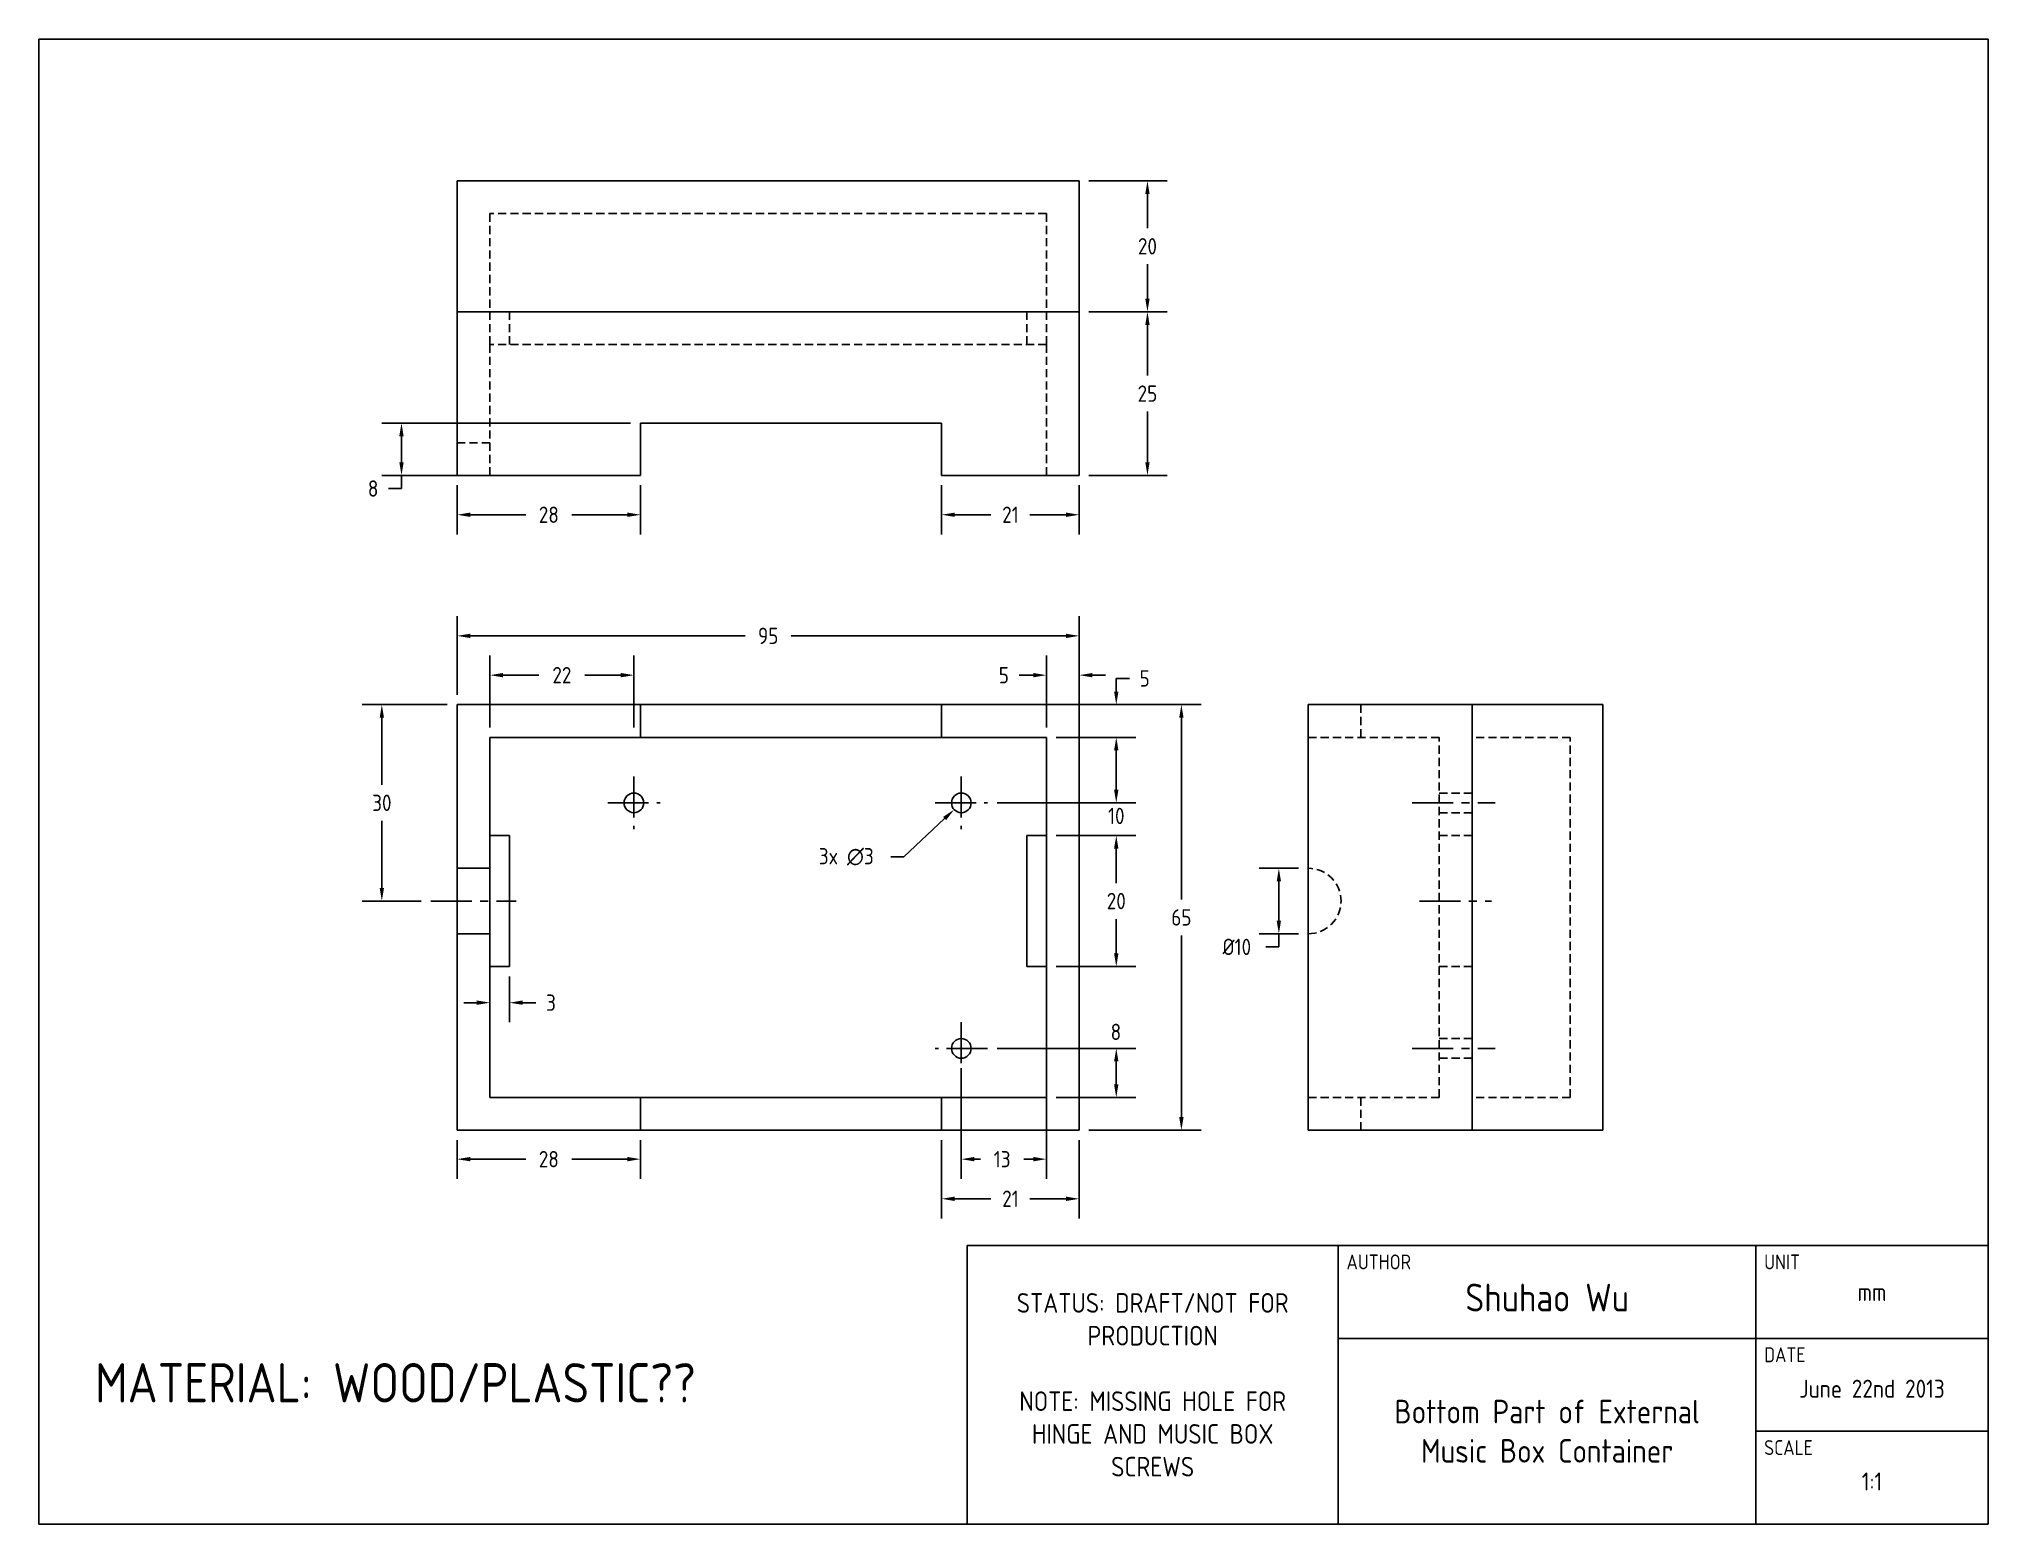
# Model space of a CAD drawing. Header units: inches. Extents: x -56 to 241, y -58 to 169.
import ezdxf
from ezdxf.enums import TextEntityAlignment as Align

# ---------------------------------------------------------------- set-up
doc = ezdxf.new("R2010")
doc.units = ezdxf.units.IN
doc.header["$LTSCALE"] = 5
doc.header["$MEASUREMENT"] = 0
doc.linetypes.add('CENTER', pattern=[2, 1.25, -0.25, 0.25, -0.25])
doc.linetypes.add('HIDDEN', pattern=[0.375, 0.25, -0.125])
for name, color, linetype in [('Centerlines', 1, 'CENTER'), ('dimensions', 7, 'Continuous'), ('HiddenLines', 7, 'HIDDEN'), ('TitleBlock', 7, 'Continuous')]:
    doc.layers.add(name, color=color, linetype=linetype)
doc.styles.get("Standard").update_dxf_attribs({"font": 'dim.shx'})
doc.dimstyles.get("Standard").update_dxf_attribs({"dimtxt": 2.5, "dimasz": 2, "dimexe": 3, "dimexo": 1.5, "dimgap": 1.5, "dimtad": 0, "dimtih": 1, "dimtoh": 1, "dimdec": 0, "dimzin": 0, "dimdsep": 46, "dimtxsty": 'Standard', "dimcen": -1.5, "dimadec": 0, "dimazin": 0, "dimtfac": 1, "dimtdec": 0, "dimtofl": 0, "dimtmove": 0, "dimatfit": 3, "dimfxl": 1, "dimtolj": 1, "dimtzin": 0, "dimarcsym": 0})

# ---------------------------------------------------------------- blocks, each defined once
blk = doc.blocks.new('*D1')
at = {"layer": 'Defpoints', "color": 0, "transparency": 16777216}
for p in [(7.5, 78), (7.5, 67.5), (102.5, 67.5)]:
    blk.add_point(p, dxfattribs=at)
at = {"layer": 'dimensions', "color": 0, "lineweight": -2, "transparency": 16777216}
for p, q in [((7.5, 69), (7.5, 81)), ((102.5, 69), (102.5, 81)), ((9.5, 78), (51.48, 78)), ((100.5, 78), (58.52, 78))]:
    blk.add_line(p, q, dxfattribs=at)
at = {"layer": 'dimensions', "color": 0, "transparency": 16777216}
for points in [[(9.5, 78.33), (9.5, 77.67), (7.5, 78)], [(100.5, 78.33), (100.5, 77.67), (102.5, 78)]]:
    blk.add_solid(points, dxfattribs=at)
at = {"layer": 'dimensions', "color": 0, "transparency": 16777216, "insert": (55, 78), "char_height": 2.5, "attachment_point": 5}
blk.add_mtext('\\A1;95', dxfattribs=at)
blk = doc.blocks.new('*D2')
at = {"layer": 'Defpoints', "color": 0, "transparency": 16777216}
for p in [(102.5, 67.5), (102.5, 2.5), (118.11, 2.5)]:
    blk.add_point(p, dxfattribs=at)
at = {"layer": 'dimensions', "color": 0, "lineweight": -2, "transparency": 16777216}
for p, q in [((104, 67.5), (121.11, 67.5)), ((118.11, 65.5), (118.11, 37.75)), ((118.11, 4.5), (118.11, 32.25)), ((104, 2.5), (121.11, 2.5))]:
    blk.add_line(p, q, dxfattribs=at)
at = {"layer": 'dimensions', "color": 0, "transparency": 16777216}
for points in [[(117.78, 65.5), (118.45, 65.5), (118.11, 67.5)], [(117.78, 4.5), (118.45, 4.5), (118.11, 2.5)]]:
    blk.add_solid(points, dxfattribs=at)
at = {"layer": 'dimensions', "color": 0, "transparency": 16777216, "insert": (118.11, 35), "char_height": 2.5, "attachment_point": 5}
blk.add_mtext('\\A1;65', dxfattribs=at)
blk = doc.blocks.new('*D3')
at = {"layer": 'Defpoints', "color": 0, "transparency": 16777216}
for p in [(102.5, 72), (97.5, 62.5), (102.5, 62.5)]:
    blk.add_point(p, dxfattribs=at)
at = {"layer": 'dimensions', "color": 0, "lineweight": -2, "transparency": 16777216}
for p, q in [((97.5, 64), (97.5, 75)), ((102.5, 64), (102.5, 75)), ((95.5, 72), (93.33, 72)), ((104.5, 72), (106.5, 72))]:
    blk.add_line(p, q, dxfattribs=at)
at = {"layer": 'dimensions', "color": 0, "transparency": 16777216}
for points in [[(95.5, 72.33), (95.5, 71.67), (97.5, 72)], [(104.5, 72.33), (104.5, 71.67), (102.5, 72)]]:
    blk.add_solid(points, dxfattribs=at)
at = {"layer": 'dimensions', "color": 0, "transparency": 16777216, "insert": (91, 72), "char_height": 2.5, "attachment_point": 5}
blk.add_mtext('\\A1;5', dxfattribs=at)
blk = doc.blocks.new('*D4')
at = {"layer": 'Defpoints', "color": 0, "transparency": 16777216}
for p in [(81.5, 102.5), (102.5, 102.5), (81.5, 96.5)]:
    blk.add_point(p, dxfattribs=at)
at = {"layer": 'dimensions', "color": 0, "lineweight": -2, "transparency": 16777216}
for p, q in [((81.5, 101), (81.5, 93.5)), ((102.5, 101), (102.5, 93.5)), ((83.5, 96.5), (89.01, 96.5)), ((100.5, 96.5), (94.99, 96.5))]:
    blk.add_line(p, q, dxfattribs=at)
at = {"layer": 'dimensions', "color": 0, "transparency": 16777216}
for points in [[(83.5, 96.83), (83.5, 96.17), (81.5, 96.5)], [(100.5, 96.83), (100.5, 96.17), (102.5, 96.5)]]:
    blk.add_solid(points, dxfattribs=at)
at = {"layer": 'dimensions', "color": 0, "transparency": 16777216, "insert": (92, 96.5), "char_height": 2.5, "attachment_point": 5}
blk.add_mtext('\\A1;21', dxfattribs=at)
blk = doc.blocks.new('*D5')
at = {"layer": 'Defpoints', "color": 0, "transparency": 16777216}
for p in [(7.5, 102.5), (35.5, 102.5), (7.5, 96.5)]:
    blk.add_point(p, dxfattribs=at)
at = {"layer": 'dimensions', "color": 0, "lineweight": -2, "transparency": 16777216}
for p, q in [((7.5, 101), (7.5, 93.5)), ((35.5, 101), (35.5, 93.5)), ((9.5, 96.5), (17.98, 96.5)), ((33.5, 96.5), (25.02, 96.5))]:
    blk.add_line(p, q, dxfattribs=at)
at = {"layer": 'dimensions', "color": 0, "transparency": 16777216}
for points in [[(9.5, 96.83), (9.5, 96.17), (7.5, 96.5)], [(33.5, 96.83), (33.5, 96.17), (35.5, 96.5)]]:
    blk.add_solid(points, dxfattribs=at)
at = {"layer": 'dimensions', "color": 0, "transparency": 16777216, "insert": (21.5, 96.5), "char_height": 2.5, "attachment_point": 5}
blk.add_mtext('\\A1;28', dxfattribs=at)
blk = doc.blocks.new('*D6')
at = {"layer": 'Defpoints', "color": 0, "transparency": 16777216}
for p in [(97.5, 67.5), (108.17, 67.5), (97.5, 62.5)]:
    blk.add_point(p, dxfattribs=at)
at = {"layer": 'dimensions', "color": 0, "lineweight": -2, "transparency": 16777216}
for p, q in [((108.17, 69.5), (108.17, 71.5)), ((108.17, 71.5), (110.17, 71.5)), ((99, 67.5), (111.17, 67.5)), ((99, 62.5), (111.17, 62.5)), ((108.17, 60.5), (108.17, 58.5))]:
    blk.add_line(p, q, dxfattribs=at)
at = {"layer": 'dimensions', "color": 0, "transparency": 16777216}
for points in [[(107.83, 69.5), (108.5, 69.5), (108.17, 67.5)], [(107.83, 60.5), (108.5, 60.5), (108.17, 62.5)]]:
    blk.add_solid(points, dxfattribs=at)
at = {"layer": 'dimensions', "color": 0, "transparency": 16777216, "insert": (112.5, 71.5), "char_height": 2.5, "attachment_point": 5}
blk.add_mtext('\\A1;5', dxfattribs=at)
blk = doc.blocks.new('*D7')
at = {"layer": 'Defpoints', "color": 0, "transparency": 16777216}
for p in [(102.5, 127.5), (102.5, 102.5), (112.93, 102.5)]:
    blk.add_point(p, dxfattribs=at)
at = {"layer": 'dimensions', "color": 0, "lineweight": -2, "transparency": 16777216}
for p, q in [((104, 127.5), (115.93, 127.5)), ((112.93, 125.5), (112.93, 117.75)), ((112.93, 104.5), (112.93, 112.25)), ((104, 102.5), (115.93, 102.5))]:
    blk.add_line(p, q, dxfattribs=at)
at = {"layer": 'dimensions', "color": 0, "transparency": 16777216}
for points in [[(112.6, 125.5), (113.26, 125.5), (112.93, 127.5)], [(112.6, 104.5), (113.26, 104.5), (112.93, 102.5)]]:
    blk.add_solid(points, dxfattribs=at)
at = {"layer": 'dimensions', "color": 0, "transparency": 16777216, "insert": (112.93, 115), "char_height": 2.5, "attachment_point": 5}
blk.add_mtext('\\A1;25', dxfattribs=at)
blk = doc.blocks.new('*D8')
at = {"layer": 'Defpoints', "color": 0, "transparency": 16777216}
for p in [(35.5, 110.5), (-1, 102.5), (35.5, 102.5)]:
    blk.add_point(p, dxfattribs=at)
at = {"layer": 'dimensions', "color": 0, "lineweight": -2, "transparency": 16777216}
for p, q in [((34, 110.5), (-4, 110.5)), ((-1, 108.5), (-1, 104.5)), ((34, 102.5), (-4, 102.5)), ((-1, 102.5), (-1, 100.5)), ((-1, 100.5), (-3, 100.5))]:
    blk.add_line(p, q, dxfattribs=at)
at = {"layer": 'dimensions', "color": 0, "transparency": 16777216}
for points in [[(-1.33, 108.5), (-0.67, 108.5), (-1, 110.5)], [(-1.33, 104.5), (-0.67, 104.5), (-1, 102.5)]]:
    blk.add_solid(points, dxfattribs=at)
at = {"layer": 'dimensions', "color": 0, "transparency": 16777216, "insert": (-5.33, 100.5), "char_height": 2.5, "attachment_point": 5}
blk.add_mtext('\\A1;8', dxfattribs=at)
blk = doc.blocks.new('*D9')
at = {"layer": 'Defpoints', "color": 0, "transparency": 16777216}
for p in [(7.5, 67.5), (-4, 37.5), (3.5, 37.5)]:
    blk.add_point(p, dxfattribs=at)
at = {"layer": 'dimensions', "color": 0, "lineweight": -2, "transparency": 16777216}
for p, q in [((6, 67.5), (-7, 67.5)), ((-4, 65.5), (-4, 55.25)), ((-4, 39.5), (-4, 49.75)), ((2, 37.5), (-7, 37.5))]:
    blk.add_line(p, q, dxfattribs=at)
at = {"layer": 'dimensions', "color": 0, "transparency": 16777216}
for points in [[(-4.33, 65.5), (-3.67, 65.5), (-4, 67.5)], [(-4.33, 39.5), (-3.67, 39.5), (-4, 37.5)]]:
    blk.add_solid(points, dxfattribs=at)
at = {"layer": 'dimensions', "color": 0, "transparency": 16777216, "insert": (-4, 52.5), "char_height": 2.5, "attachment_point": 5}
blk.add_mtext('\\A1;30', dxfattribs=at)
blk = doc.blocks.new('*D10')
at = {"layer": 'Defpoints', "color": 0, "transparency": 16777216}
for p in [(137.5, 42.5), (133, 32.5), (137.5, 32.5)]:
    blk.add_point(p, dxfattribs=at)
at = {"layer": 'dimensions', "color": 0, "lineweight": -2, "transparency": 16777216}
for p, q in [((136, 42.5), (130, 42.5)), ((133, 40.5), (133, 34.5)), ((136, 32.5), (130, 32.5)), ((133, 30.5), (131, 30.5)), ((133, 32.5), (133, 30.5))]:
    blk.add_line(p, q, dxfattribs=at)
at = {"layer": 'dimensions', "color": 0, "transparency": 16777216}
for points in [[(132.67, 40.5), (133.33, 40.5), (133, 42.5)], [(132.67, 34.5), (133.33, 34.5), (133, 32.5)]]:
    blk.add_solid(points, dxfattribs=at)
at = {"layer": 'dimensions', "color": 0, "transparency": 16777216, "insert": (126.58, 30.5), "char_height": 2.5, "attachment_point": 5}
blk.add_mtext('\\A1;%%C10', dxfattribs=at)
blk = doc.blocks.new('TITLEBLOCK')
for p, q in [((25.5, 4), (20, 4)), ((20, 2.5), (20, 4)), ((22, 2.5), (22, 4)), ((24.25, 2.5), (24.25, 4)), ((25.5, 2.5), (25.5, 4)), ((25.5, 3.5), (22, 3.5)), ((24.25, 3), (25.5, 3))]:
    blk.add_line(p, q)
blk.add_lwpolyline([(15, 2.5), (25.5, 2.5), (25.5, 10.5), (15, 10.5)], close=True)
for s, p in [('AUTHOR', (22.044, 3.872)), ('UNIT', (24.294, 3.872)), ('DATE', (24.294, 3.372)), ('SCALE', (24.294, 2.872))]:
    blk.add_text(s, height=0.08).set_placement(p)
blk.add_text('Shuhao Wu', height=0.15).set_placement((23.125, 3.72), align=Align.MIDDLE_CENTER)
blk = doc.blocks.new('*D12')
at = {"layer": 'Defpoints', "color": 0, "transparency": 16777216}
for p in [(102.5, 147.5), (112.93, 147.5), (102.5, 127.5)]:
    blk.add_point(p, dxfattribs=at)
at = {"layer": 'dimensions', "color": 0, "lineweight": -2, "transparency": 16777216}
for p, q in [((104, 147.5), (115.93, 147.5)), ((112.93, 145.5), (112.93, 140.25)), ((112.93, 129.5), (112.93, 134.75)), ((104, 127.5), (115.93, 127.5))]:
    blk.add_line(p, q, dxfattribs=at)
at = {"layer": 'dimensions', "color": 0, "transparency": 16777216}
for points in [[(112.6, 145.5), (113.26, 145.5), (112.93, 147.5)], [(112.6, 129.5), (113.26, 129.5), (112.93, 127.5)]]:
    blk.add_solid(points, dxfattribs=at)
at = {"layer": 'dimensions', "color": 0, "transparency": 16777216, "insert": (112.93, 137.5), "char_height": 2.5, "attachment_point": 5}
blk.add_mtext('\\A1;20', dxfattribs=at)
blk = doc.blocks.new('*D15')
at = {"color": 0, "lineweight": -2, "transparency": 16777216}
for p, q in [((84.5, 51), (84.5, 54)), ((83, 52.5), (86, 52.5)), ((75.73, 44.27), (81.95, 50.11)), ((73.73, 44.27), (75.73, 44.27))]:
    blk.add_line(p, q, dxfattribs=at)
at = {"color": 0, "transparency": 16777216}
blk.add_solid([(81.72, 50.35), (82.18, 49.86), (83.41, 51.47)], dxfattribs=at)
at = {"layer": 'Defpoints', "color": 0, "transparency": 16777216}
for p in [(83.41, 51.47), (85.59, 53.53)]:
    blk.add_point(p, dxfattribs=at)
at = {"color": 0, "transparency": 16777216, "insert": (66.93, 44.27), "char_height": 2.5, "attachment_point": 5}
blk.add_mtext('\\A1;3x ∅3', dxfattribs=at)
blk = doc.blocks.new('*D16')
at = {"color": 0, "lineweight": -2, "transparency": 16777216}
for p, q in [((12.5, 64), (12.5, 75)), ((34.5, 64), (34.5, 75)), ((14.5, 72), (19.98, 72)), ((32.5, 72), (27.02, 72))]:
    blk.add_line(p, q, dxfattribs=at)
at = {"color": 0, "transparency": 16777216}
for points in [[(14.5, 72.33), (14.5, 71.67), (12.5, 72)], [(32.5, 72.33), (32.5, 71.67), (34.5, 72)]]:
    blk.add_solid(points, dxfattribs=at)
at = {"layer": 'Defpoints', "color": 0, "transparency": 16777216}
for p in [(34.5, 72), (12.5, 62.5), (34.5, 62.5)]:
    blk.add_point(p, dxfattribs=at)
at = {"color": 0, "transparency": 16777216, "insert": (23.5, 72), "char_height": 2.5, "attachment_point": 5}
blk.add_mtext('\\A1;22', dxfattribs=at)
blk = doc.blocks.new('*D17')
at = {"color": 0, "lineweight": -2, "transparency": 16777216}
for p, q in [((84.5, 12), (84.5, -4.92)), ((97.5, 12), (97.5, -4.92)), ((86.5, -1.92), (87.45, -1.92)), ((95.5, -1.92), (94.03, -1.92))]:
    blk.add_line(p, q, dxfattribs=at)
at = {"color": 0, "transparency": 16777216}
for points in [[(86.5, -1.58), (86.5, -2.25), (84.5, -1.92)], [(95.5, -1.58), (95.5, -2.25), (97.5, -1.92)]]:
    blk.add_solid(points, dxfattribs=at)
at = {"layer": 'Defpoints', "color": 0, "transparency": 16777216}
for p in [(84.5, 13.5), (97.5, 13.5), (84.5, -1.92)]:
    blk.add_point(p, dxfattribs=at)
at = {"color": 0, "transparency": 16777216, "insert": (90.74, -1.92), "char_height": 2.5, "attachment_point": 5}
blk.add_mtext('\\A1;13', dxfattribs=at)
blk = doc.blocks.new('*D18')
at = {"color": 0, "lineweight": -2, "transparency": 16777216}
for p, q in [((99, 62.5), (111.17, 62.5)), ((108.17, 60.5), (108.17, 54.5)), ((90, 52.5), (111.17, 52.5))]:
    blk.add_line(p, q, dxfattribs=at)
at = {"color": 0, "transparency": 16777216}
for points in [[(107.83, 60.5), (108.5, 60.5), (108.17, 62.5)], [(107.83, 54.5), (108.5, 54.5), (108.17, 52.5)]]:
    blk.add_solid(points, dxfattribs=at)
at = {"layer": 'Defpoints', "color": 0, "transparency": 16777216}
for p in [(97.5, 62.5), (88.5, 52.5), (108.17, 52.5)]:
    blk.add_point(p, dxfattribs=at)
at = {"color": 0, "transparency": 16777216, "insert": (108.17, 50.5), "char_height": 2.5, "attachment_point": 5}
blk.add_mtext('\\A1;10', dxfattribs=at)
blk = doc.blocks.new('*D19')
at = {"color": 0, "lineweight": -2, "transparency": 16777216}
for p, q in [((90, 15), (111.17, 15)), ((108.17, 9.5), (108.17, 13)), ((99, 7.5), (111.17, 7.5))]:
    blk.add_line(p, q, dxfattribs=at)
at = {"color": 0, "transparency": 16777216}
for points in [[(107.83, 13), (108.5, 13), (108.17, 15)], [(107.83, 9.5), (108.5, 9.5), (108.17, 7.5)]]:
    blk.add_solid(points, dxfattribs=at)
at = {"layer": 'Defpoints', "color": 0, "transparency": 16777216}
for p in [(88.5, 15), (108.17, 15), (97.5, 7.5)]:
    blk.add_point(p, dxfattribs=at)
at = {"color": 0, "transparency": 16777216, "insert": (108.11, 17.52), "char_height": 2.5, "attachment_point": 5}
blk.add_mtext('\\A1;8', dxfattribs=at)
blk = doc.blocks.new('*D21')
at = {"color": 0, "lineweight": -2, "transparency": 16777216}
for p, q in [((7.5, 1), (7.5, -4.92)), ((35.5, 1), (35.5, -4.92)), ((9.5, -1.92), (17.98, -1.92)), ((33.5, -1.92), (25.02, -1.92))]:
    blk.add_line(p, q, dxfattribs=at)
at = {"color": 0, "transparency": 16777216}
for points in [[(9.5, -1.58), (9.5, -2.25), (7.5, -1.92)], [(33.5, -1.58), (33.5, -2.25), (35.5, -1.92)]]:
    blk.add_solid(points, dxfattribs=at)
at = {"layer": 'Defpoints', "color": 0, "transparency": 16777216}
for p in [(7.5, 2.5), (35.5, 2.5), (35.5, -1.92)]:
    blk.add_point(p, dxfattribs=at)
at = {"color": 0, "transparency": 16777216, "insert": (21.5, -1.92), "char_height": 2.5, "attachment_point": 5}
blk.add_mtext('\\A1;28', dxfattribs=at)
blk = doc.blocks.new('*D22')
at = {"color": 0, "lineweight": -2, "transparency": 16777216}
for p, q in [((81.5, 1), (81.5, -10.97)), ((102.5, 1), (102.5, -10.97)), ((83.5, -7.97), (89.01, -7.97)), ((100.5, -7.97), (94.99, -7.97))]:
    blk.add_line(p, q, dxfattribs=at)
at = {"color": 0, "transparency": 16777216}
for points in [[(83.5, -7.64), (83.5, -8.31), (81.5, -7.97)], [(100.5, -7.64), (100.5, -8.31), (102.5, -7.97)]]:
    blk.add_solid(points, dxfattribs=at)
at = {"layer": 'Defpoints', "color": 0, "transparency": 16777216}
for p in [(81.5, 2.5), (102.5, 2.5), (81.5, -7.97)]:
    blk.add_point(p, dxfattribs=at)
at = {"color": 0, "transparency": 16777216, "insert": (92, -7.97), "char_height": 2.5, "attachment_point": 5}
blk.add_mtext('\\A1;21', dxfattribs=at)
blk = doc.blocks.new('*D24')
at = {"layer": 'Defpoints', "color": 0, "transparency": 16777216}
for p in [(97.5, 47.5), (97.5, 27.5), (108.17, 27.5)]:
    blk.add_point(p, dxfattribs=at)
at = {"layer": 'dimensions', "color": 0, "lineweight": -2, "transparency": 16777216}
for p, q in [((99, 47.5), (111.17, 47.5)), ((108.17, 45.5), (108.17, 40.25)), ((108.17, 29.5), (108.17, 34.75)), ((99, 27.5), (111.17, 27.5))]:
    blk.add_line(p, q, dxfattribs=at)
at = {"layer": 'dimensions', "color": 0, "transparency": 16777216}
for points in [[(107.83, 45.5), (108.5, 45.5), (108.17, 47.5)], [(107.83, 29.5), (108.5, 29.5), (108.17, 27.5)]]:
    blk.add_solid(points, dxfattribs=at)
at = {"layer": 'dimensions', "color": 0, "transparency": 16777216, "insert": (108.17, 37.5), "char_height": 2.5, "attachment_point": 5}
blk.add_mtext('\\A1;20', dxfattribs=at)
blk = doc.blocks.new('*D25')
at = {"layer": 'Defpoints', "color": 0, "transparency": 16777216}
for p in [(12.5, 27.5), (15.5, 27.5), (15.5, 21.98)]:
    blk.add_point(p, dxfattribs=at)
at = {"layer": 'dimensions', "color": 0, "lineweight": -2, "transparency": 16777216}
for p, q in [((12.5, 26), (12.5, 18.98)), ((15.5, 26), (15.5, 18.98)), ((10.5, 21.98), (8.5, 21.98)), ((17.5, 21.98), (19.5, 21.98))]:
    blk.add_line(p, q, dxfattribs=at)
at = {"layer": 'dimensions', "color": 0, "transparency": 16777216}
for points in [[(10.5, 22.32), (10.5, 21.65), (12.5, 21.98)], [(17.5, 22.32), (17.5, 21.65), (15.5, 21.98)]]:
    blk.add_solid(points, dxfattribs=at)
at = {"layer": 'dimensions', "color": 0, "transparency": 16777216, "insert": (21.83, 21.98), "char_height": 2.5, "attachment_point": 5}
blk.add_mtext('\\A1;3', dxfattribs=at)

msp = doc.modelspace()

# ---------------------------------------------------------------- linework, layer by layer
for p, q in [((7.5, 127.5), (7.5, 147.5)), ((102.5, 147.5), (7.5, 147.5)), ((102.5, 127.5), (102.5, 147.5)), ((102.5, 127.5), (7.5, 127.5)), ((7.5, 127.5), (7.5, 102.5)), ((102.5, 102.5), (102.5, 127.5)), ((35.5, 102.5), (35.5, 110.5)), ((81.5, 110.5), (35.5, 110.5)), ((81.5, 102.5), (81.5, 110.5)), ((7.5, 102.5), (35.5, 102.5)), ((81.5, 102.5), (102.5, 102.5)), ((102.5, 67.5), (7.5, 67.5)), ((7.5, 67.5), (7.5, 2.5)), ((35.5, 67.5), (35.5, 62.5)), ((81.5, 67.5), (81.5, 62.5)), ((102.5, 2.5), (102.5, 67.5)), ((137.5, 2.5), (137.5, 67.5)), ((137.5, 67.5), (162.5, 67.5)), ((162.5, 2.5), (162.5, 67.5)), ((162.5, 67.5), (182.5, 67.5)), ((182.5, 2.5), (182.5, 67.5)), ((97.5, 62.5), (12.5, 62.5)), ((12.5, 62.5), (12.5, 7.5)), ((97.5, 7.5), (97.5, 62.5)), ((12.5, 47.5), (15.5, 47.5)), ((15.5, 47.5), (15.5, 27.5)), ((97.5, 47.5), (94.5, 47.5)), ((94.5, 47.5), (94.5, 27.5)), ((7.5, 42.5), (12.5, 42.5)), ((12.5, 42.5), (12.5, 43.5)), ((7.5, 32.5), (12.5, 32.5)), ((15.5, 27.5), (12.5, 27.5)), ((94.5, 27.5), (97.5, 27.5)), ((12.5, 7.5), (97.5, 7.5)), ((35.5, 7.5), (35.5, 2.5)), ((81.5, 7.5), (81.5, 2.5)), ((7.5, 2.5), (102.5, 2.5)), ((137.5, 2.5), (162.5, 2.5)), ((162.5, 2.5), (182.5, 2.5))]:
    msp.add_line(p, q)
for centre in [(34.5, 52.5), (84.5, 52.5), (84.5, 15)]:
    msp.add_circle(centre, 1.5)
at = {"layer": 'Centerlines'}
for p, q in [((34.5, 56.5), (34.5, 48.5)), ((84.5, 56.5), (84.5, 48.5)), ((30.5, 52.5), (38.5, 52.5)), ((80.5, 52.5), (88.5, 52.5)), ((153.37, 52.5), (166.05, 52.5)), ((3.5, 37.5), (16.5, 37.5)), ((154.5, 37.5), (165.5, 37.5)), ((153.37, 15), (166.05, 15))]:
    msp.add_line(p, q, dxfattribs=at)
at = {"layer": 'Centerlines', "linetype": 'CENTER'}
for p, q in [((84.5, 19), (84.5, 11)), ((88.5, 15), (80.5, 15))]:
    msp.add_line(p, q, dxfattribs=at)
at = {"layer": 'HiddenLines'}
for p, q in [((12.5, 122.5), (12.5, 142.5)), ((97.5, 142.5), (12.5, 142.5)), ((97.5, 122.5), (97.5, 142.5)), ((15.5, 122.5), (15.5, 127.5)), ((94.5, 122.5), (94.5, 127.5)), ((97.5, 122.5), (12.5, 122.5)), ((12.5, 122.5), (12.5, 102.5)), ((97.5, 102.5), (97.5, 122.5)), ((7.5, 107.5), (12.5, 107.5)), ((145.5, 62.5), (145.5, 67.5)), ((137.5, 62.5), (157.5, 62.5)), ((157.5, 7.5), (157.5, 62.5)), ((177.5, 62.5), (162.5, 62.5)), ((177.5, 7.5), (177.5, 62.5)), ((157.5, 54), (162.5, 54)), ((157.5, 51), (162.5, 51)), ((157.5, 47.5), (162.5, 47.5)), ((7.5, 32.5), (12.5, 32.5)), ((157.5, 27.5), (162.5, 27.5)), ((157.5, 16.5), (162.5, 16.5)), ((157.5, 13.5), (162.5, 13.5)), ((137.5, 7.5), (157.5, 7.5)), ((145.5, 7.5), (145.5, 2.5)), ((177.5, 7.5), (162.5, 7.5))]:
    msp.add_line(p, q, dxfattribs=at)
msp.add_arc((137.5, 37.5), 5, 270, 90, dxfattribs=at)

# ---------------------------------------------------------------- block references
at = {"layer": 'TitleBlock', "xscale": 28.35018557407697, "yscale": 28.35018557407697, "zscale": 28.35018557407697}
msp.add_blockref('TITLEBLOCK', (-481.62, -128.52), dxfattribs=at)

# ---------------------------------------------------------------- texts
at = {"layer": 'TitleBlock'}
for s, p in [('mm', (223.59, -22.2)), ('June 22nd 2013', (223.59, -36.98)), ('1:1', (223.59, -51.15))]:
    msp.add_text(s, height=2.76, dxfattribs=at).set_placement(p, align=Align.MIDDLE_CENTER)
msp.add_text('MATERIAL: WOOD/PLASTIC??', height=6, dxfattribs=at).set_placement((-47.81, -39.07))
at = {"layer": 'TitleBlock', "attachment_point": 5}
for s, width, insert, char_height in [('STATUS: DRAFT/NOT FOR PRODUCTION\\P\\PNOTE: MISSING HOLE FOR HINGE AND MUSIC BOX SCREWS', 47.2503, (113.73, -36.38), 3), ('Bottom Part of External Music Box Container', 53.1566, (173.98, -43.47), 3.6)]:
    msp.add_mtext_dynamic_manual_height_columns(s, width=width, gutter_width=15, heights=[0], dxfattribs=dict(at, insert=insert, char_height=char_height))

# ---------------------------------------------------------------- dimensions: what is measured, and where the dimension line sits
for base, p1, p2, picture, middle in [((34.5, 72), (12.5, 62.5), (34.5, 62.5), '*D16', (23.5, 72)), ((35.5, -1.92), (7.5, 2.5), (35.5, 2.5), '*D21', (21.5, -1.92)), ((81.5, -7.97), (102.5, 2.5), (81.5, 2.5), '*D22', (92, -7.97))]:
    dim = msp.add_linear_dim(base=base, p1=p1, p2=p2, dimstyle='Standard')
    dim.commit()
    dim.dimension.update_dxf_attribs({"geometry": picture, "text_midpoint": middle})
for base, p1, p2, picture, middle in [((108.17, 52.5), (97.5, 62.5), (88.5, 52.5), '*D18', (108.17, 50.5)), ((108.16666667, 15), (97.5, 7.5), (88.5, 15), '*D19', (108.109397, 17.51998254))]:
    dim = msp.add_linear_dim(base=base, p1=p1, p2=p2, angle=90, dimstyle='Standard', override={"dimtmove": 2})
    dim.commit()
    dim.dimension.update_dxf_attribs({"geometry": picture, "text_midpoint": middle, "dimtype": 160})
dim = msp.add_diameter_dim_2p(p1=(85.59, 53.53), p2=(83.41, 51.47), text='3x <>', dimstyle='Standard')
dim.commit()
dim.dimension.update_dxf_attribs({"geometry": '*D15', "text_midpoint": (66.93, 44.27), "dimtype": 163})
dim = msp.add_linear_dim(base=(84.5, -1.92), p1=(97.5, 13.5), p2=(84.5, 13.5), dimstyle='Standard')
dim.commit()
dim.dimension.update_dxf_attribs({"geometry": '*D17', "text_midpoint": (90.74, -1.92), "dimtype": 160})
at = {"layer": 'dimensions'}
for base, p1, p2, picture, middle in [((112.93, 147.5), (102.5, 127.5), (102.5, 147.5), '*D12', (112.93, 137.5)), ((112.93, 102.5), (102.5, 127.5), (102.5, 102.5), '*D7', (112.93, 115)), ((-1, 102.5), (35.5, 110.5), (35.5, 102.5), '*D8', (-5.33, 100.5)), ((-4, 37.5), (7.5, 67.5), (3.5, 37.5), '*D9', (-4, 52.5)), ((108.17, 27.5), (97.5, 47.5), (97.5, 27.5), '*D24', (108.17, 37.5))]:
    dim = msp.add_linear_dim(base=base, p1=p1, p2=p2, angle=90, dimstyle='Standard', dxfattribs=at)
    dim.commit()
    dim.dimension.update_dxf_attribs({"geometry": picture, "text_midpoint": middle})
for base, p1, p2, picture, middle in [((7.5, 96.5), (35.5, 102.5), (7.5, 102.5), '*D5', (21.5, 96.5)), ((81.5, 96.5), (102.5, 102.5), (81.5, 102.5), '*D4', (92, 96.5)), ((15.5, 21.98), (12.5, 27.5), (15.5, 27.5), '*D25', (21.83, 21.98))]:
    dim = msp.add_linear_dim(base=base, p1=p1, p2=p2, dimstyle='Standard', dxfattribs=at)
    dim.commit()
    dim.dimension.update_dxf_attribs({"geometry": picture, "text_midpoint": middle})
for base, p1, p2, picture, middle in [((7.5, 78), (102.5, 67.5), (7.5, 67.5), '*D1', (55, 78)), ((102.5, 72), (97.5, 62.5), (102.5, 62.5), '*D3', (91, 72))]:
    dim = msp.add_linear_dim(base=base, p1=p1, p2=p2, dimstyle='Standard', dxfattribs=at)
    dim.commit()
    dim.dimension.update_dxf_attribs({"geometry": picture, "text_midpoint": middle, "dimtype": 160})
for base, p1, p2, picture, middle in [((108.17, 67.5), (97.5, 62.5), (97.5, 67.5), '*D6', (112.5, 71.5)), ((118.11, 2.5), (102.5, 67.5), (102.5, 2.5), '*D2', (118.11, 35))]:
    dim = msp.add_linear_dim(base=base, p1=p1, p2=p2, angle=90, dimstyle='Standard', dxfattribs=at)
    dim.commit()
    dim.dimension.update_dxf_attribs({"geometry": picture, "text_midpoint": middle, "dimtype": 160})
dim = msp.add_linear_dim(base=(133, 32.5), p1=(137.5, 42.5), p2=(137.5, 32.5), angle=90, text='%%C<>', dimstyle='Standard', dxfattribs=at)
dim.commit()
dim.dimension.update_dxf_attribs({"geometry": '*D10', "text_midpoint": (126.58, 30.5)})

doc.saveas('drawing.dxf')
